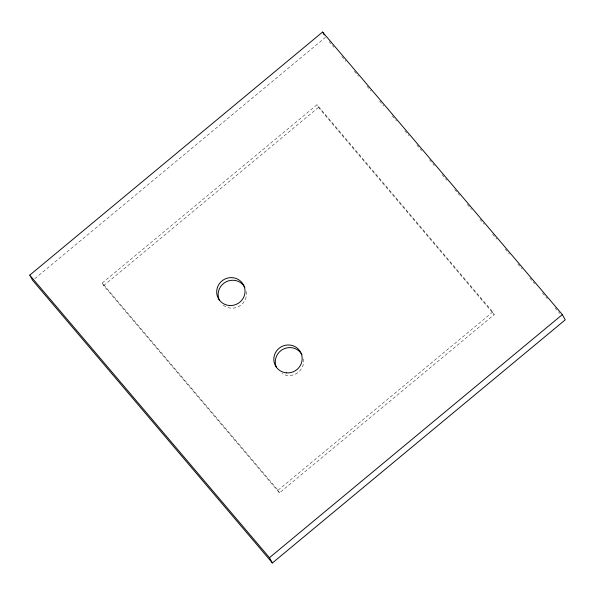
<?xml version="1.0" encoding="UTF-8"?>
<svg xmlns="http://www.w3.org/2000/svg" width="595" height="595" viewBox="0 0 595 595"><rect width="100%" height="100%" fill="white"/><g stroke="black" fill="none" stroke-linecap="round" stroke-linejoin="round"><path stroke-width="0.45" stroke-dasharray="2.98 2.23" d="M34.815 278.624L325.532 37.299M102.221 283.034L316.979 104.757L492.779 311.966L494.237 314.591L279.479 492.868L103.686 285.659L102.221 283.034L278.021 490.243L279.479 492.868M103.686 285.659L318.444 107.383L316.979 104.757M278.021 490.243L492.779 311.966M329.132 41.546L333.944 47.213M341.753 56.413L345.955 61.374M354.367 71.288L358.577 76.249M366.989 86.163L371.191 91.117M379.603 101.031L383.805 105.992M392.217 115.906L396.426 120.859M404.838 130.774L409.04 135.734M416.85 144.935L421.662 150.602M429.471 159.81L434.276 165.477M442.085 174.677L446.89 180.345M454.699 189.552L459.511 195.22M467.32 204.42L471.523 209.38M479.934 219.295L484.144 224.248M492.556 234.162L496.758 239.123M505.17 249.037L509.372 253.991M517.784 263.912L521.994 268.866M529.803 278.073L534.607 283.741M542.417 292.941L547.229 298.608M555.038 307.816L559.843 313.483M318.444 107.383L494.237 314.591M246.33 291.617A14.287 13.878 -29.1 0 1 238.588 306.603A14.287 13.878 -29.1 0 1 221.95 304.008M303.465 358.964A14.287 13.878 -29.1 0 1 297.329 372.998A14.287 13.878 -29.1 0 1 281.948 373.593"/><path stroke-width="0.89" d="M29.75 275.15L322.602 32.041L562.327 314.599L565.25 319.85L272.398 562.959L32.673 280.401L29.75 275.15L269.468 557.701L272.398 562.959M269.468 557.701L562.327 314.599M322.602 32.041L324.275 35.045M219.391 300.282A14.287 13.878 -29.1 0 1 226.07 281.829A14.287 13.878 -29.1 0 1 244.85 287.348M276.526 367.621A14.287 13.878 -29.1 0 1 283.198 349.168A14.287 13.878 -29.1 0 1 301.985 354.687M229.454 305.525A14.287 13.878 -29.1 0 0 243.801 285.526A14.287 13.878 -29.1 0 0 219.339 283.711A14.287 13.878 -29.1 0 0 229.454 305.525M286.589 372.872A14.287 13.878 -29.1 0 0 300.929 352.865A14.287 13.878 -29.1 0 0 276.474 351.057A14.287 13.878 -29.1 0 0 286.589 372.872"/></g></svg>
